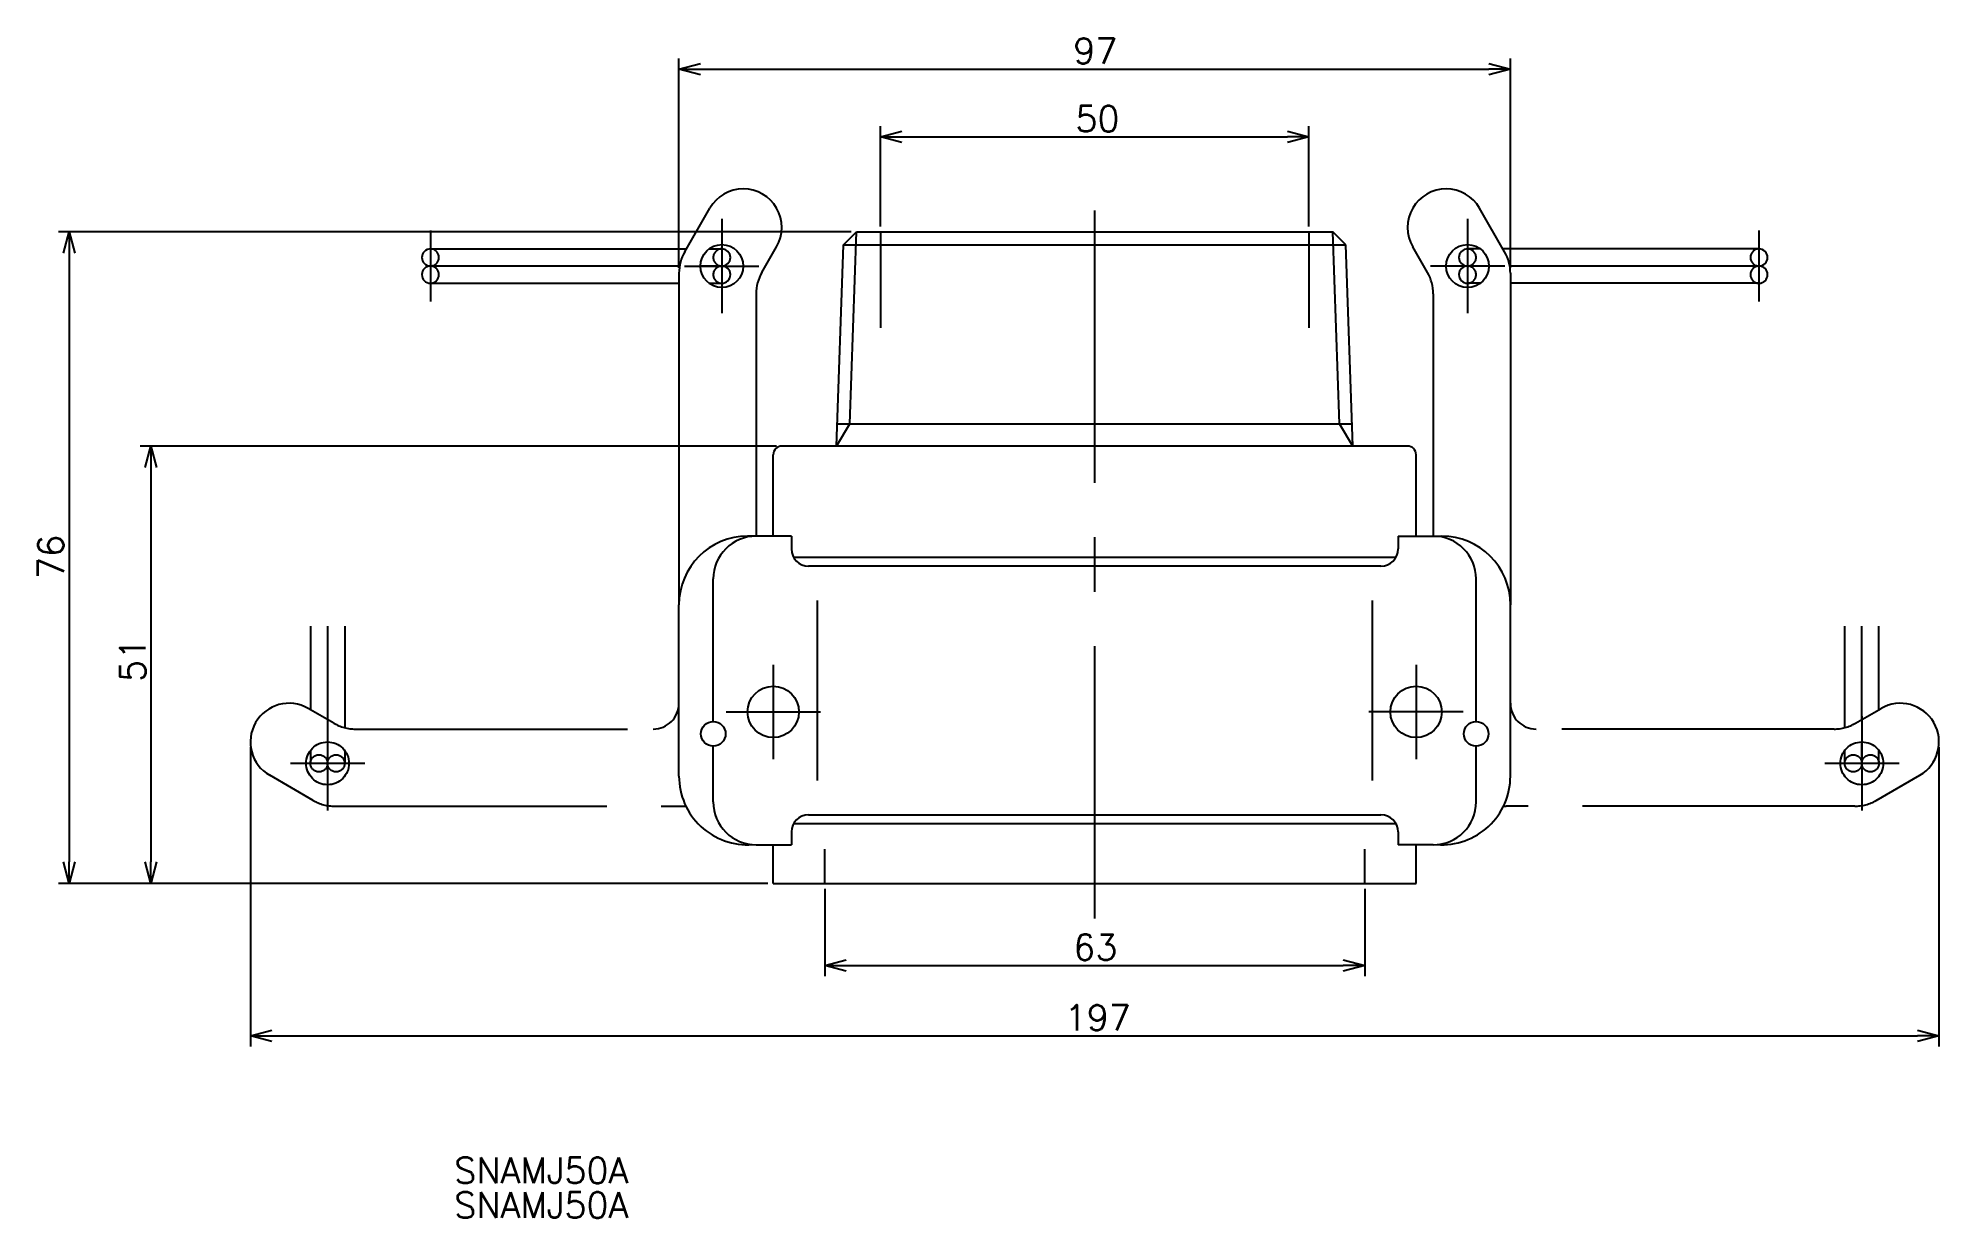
# Model space of a CAD drawing. Extents: x -123 to 98, y -39 to 99.
import ezdxf

# ---------------------------------------------------------------- set-up
doc = ezdxf.new("R2010")
doc.units = 0
doc.header["$PDMODE"] = 35
for name, pattern in [('CENTER', [50.8, 31.75, -6.35, 6.35, -6.35]), ('DASHED', [19.05, 12.7, -6.35]), ('PHANTOM', [63.5, 31.75, -6.35, 6.35, -6.35, 6.35, -6.35])]:
    doc.linetypes.add(name, pattern=pattern)
doc.layers.get('0').update_dxf_attribs({"linetype": 'CONTINUOUS'})
doc.layers.get('DEFPOINTS').update_dxf_attribs({"linetype": 'CONTINUOUS'})
doc.layers.add('CENTER', color=1, linetype='CENTER')
doc.styles.get("Standard").update_dxf_attribs({"font": 'txt.shx', "height": 3, "bigfont": 'bigfont.shx'})
doc.dimstyles.get("Standard").update_dxf_attribs({"dimtxt": 2.5, "dimasz": 2.5, "dimexe": 1.25, "dimexo": 0.625, "dimtad": 1, "dimcen": 2.5, "dimazin": 3, "dimtfac": 1, "dimtmove": 0, "dimatfit": 3})

# ---------------------------------------------------------------- blocks, each defined once
blk = doc.blocks.new('*U8')
at = {"color": 7, "linetype": 'CONTINUOUS'}
blk.add_text('SNAMJ50A', height=3, dxfattribs=at).set_placement((-74.72, -34.98))
blk = doc.blocks.new('*U9')
at = {"color": 7, "linetype": 'CONTINUOUS'}
blk.add_text('SNAMJ50A', height=3, dxfattribs=at).set_placement((-74.72, -39.02))
blk = doc.blocks.new('_OPEN30')
at = {"color": 0, "linetype": 'BYBLOCK'}
for p, q in [((-1, 0.268), (0, 0)), ((0, 0), (-1, -0.268)), ((0, 0), (-1, 0))]:
    blk.add_line(p, q, dxfattribs=at)
blk = doc.blocks.new('*U10')
at = {"color": 137, "linetype": 'CONTINUOUS'}
blk.add_text('97', height=3, dxfattribs=at).set_placement((-2.5, 95.59))
blk = doc.blocks.new('*D2')
at = {"color": 137, "linetype": 'CONTINUOUS'}
for p, q in [((-48.5, 71.79), (-48.5, 96.22)), ((48.5, 71.79), (48.5, 96.22)), ((-46, 94.97), (46, 94.97))]:
    blk.add_line(p, q, dxfattribs=at)
at = {"layer": 'DEFPOINTS', "color": 0, "linetype": 'CONTINUOUS'}
for p in [(48.5, 94.97), (-48.5, 71.17), (48.5, 71.17)]:
    blk.add_point(p, dxfattribs=at)
at = {"color": 7, "linetype": 'CONTINUOUS'}
blk.add_blockref('*U10', (0, 0), dxfattribs=at)
at = {"color": 137, "linetype": 'CONTINUOUS', "xscale": 2.5, "yscale": 2.5, "zscale": 2.5, "rotation": 180}
blk.add_blockref('_OPEN30', (-48.5, 94.97), dxfattribs=at)
at = {"color": 137, "linetype": 'CONTINUOUS', "xscale": 2.5, "yscale": 2.5, "zscale": 2.5}
blk.add_blockref('_OPEN30', (48.5, 94.97), dxfattribs=at)
blk = doc.blocks.new('*U11')
at = {"color": 137, "linetype": 'CONTINUOUS'}
blk.add_text('50', height=3, dxfattribs=at).set_placement((-2.25, 87.68))
blk = doc.blocks.new('*D3')
at = {"color": 137, "linetype": 'CONTINUOUS'}
for p, q in [((-25, 76.62), (-25, 88.31)), ((-22.5, 87.06), (22.5, 87.06)), ((25, 76.62), (25, 88.31))]:
    blk.add_line(p, q, dxfattribs=at)
at = {"layer": 'DEFPOINTS', "color": 0, "linetype": 'CONTINUOUS'}
for p in [(25, 87.06), (-25, 76), (25, 76)]:
    blk.add_point(p, dxfattribs=at)
at = {"color": 7, "linetype": 'CONTINUOUS'}
blk.add_blockref('*U11', (0, 0), dxfattribs=at)
at = {"color": 137, "linetype": 'CONTINUOUS', "xscale": 2.5, "yscale": 2.5, "zscale": 2.5, "rotation": 180}
blk.add_blockref('_OPEN30', (-25, 87.06), dxfattribs=at)
at = {"color": 137, "linetype": 'CONTINUOUS', "xscale": 2.5, "yscale": 2.5, "zscale": 2.5}
blk.add_blockref('_OPEN30', (25, 87.06), dxfattribs=at)
blk = doc.blocks.new('*U12')
at = {"color": 137, "linetype": 'CONTINUOUS'}
blk.add_text('76', height=3, rotation=90, dxfattribs=at).set_placement((-120.28, 35.5))
blk = doc.blocks.new('*D4')
at = {"color": 137, "linetype": 'CONTINUOUS'}
for p, q in [((-28.4, 76), (-120.9, 76)), ((-119.65, 73.5), (-119.65, 2.5)), ((-38.12, 0), (-120.9, 0))]:
    blk.add_line(p, q, dxfattribs=at)
at = {"layer": 'DEFPOINTS', "color": 0, "linetype": 'CONTINUOUS'}
for p in [(-27.77, 76), (-119.65, 0), (-37.5, 0)]:
    blk.add_point(p, dxfattribs=at)
at = {"color": 137, "linetype": 'CONTINUOUS', "xscale": 2.5, "yscale": 2.5, "zscale": 2.5}
for p, rotation in [((-119.65, 76), 90), ((-119.65, 0), 270)]:
    blk.add_blockref('_OPEN30', p, dxfattribs=dict(at, rotation=rotation))
at = {"color": 7, "linetype": 'CONTINUOUS'}
blk.add_blockref('*U12', (0, 0), dxfattribs=at)
blk = doc.blocks.new('*U13')
at = {"color": 137, "linetype": 'CONTINUOUS'}
blk.add_text('51', height=3, rotation=90, dxfattribs=at).set_placement((-110.74, 23.5))
blk = doc.blocks.new('*D5')
at = {"color": 137, "linetype": 'CONTINUOUS'}
for p, q in [((-37.12, 51), (-111.36, 51)), ((-110.11, 48.5), (-110.11, 2.5)), ((-38.12, 0), (-111.36, 0))]:
    blk.add_line(p, q, dxfattribs=at)
at = {"layer": 'DEFPOINTS', "color": 0, "linetype": 'CONTINUOUS'}
for p in [(-36.5, 51), (-110.11, 0), (-37.5, 0)]:
    blk.add_point(p, dxfattribs=at)
at = {"color": 137, "linetype": 'CONTINUOUS', "xscale": 2.5, "yscale": 2.5, "zscale": 2.5}
for p, rotation in [((-110.11, 51), 90), ((-110.11, 0), 270)]:
    blk.add_blockref('_OPEN30', p, dxfattribs=dict(at, rotation=rotation))
at = {"color": 7, "linetype": 'CONTINUOUS'}
blk.add_blockref('*U13', (0, 0), dxfattribs=at)
blk = doc.blocks.new('*U14')
at = {"color": 137, "linetype": 'CONTINUOUS'}
blk.add_text('63', height=3, dxfattribs=at).set_placement((-2.5, -8.95))
blk = doc.blocks.new('*D6')
at = {"color": 137, "linetype": 'CONTINUOUS'}
for p, q in [((-31.5, -0.62), (-31.5, -10.83)), ((31.5, -0.62), (31.5, -10.83)), ((-29, -9.58), (29, -9.58))]:
    blk.add_line(p, q, dxfattribs=at)
at = {"layer": 'DEFPOINTS', "color": 0, "linetype": 'CONTINUOUS'}
for p in [(-31.5, 0), (31.5, 0), (31.5, -9.58)]:
    blk.add_point(p, dxfattribs=at)
at = {"color": 7, "linetype": 'CONTINUOUS'}
blk.add_blockref('*U14', (0, 0), dxfattribs=at)
at = {"color": 137, "linetype": 'CONTINUOUS', "xscale": 2.5, "yscale": 2.5, "zscale": 2.5, "rotation": 180}
blk.add_blockref('_OPEN30', (-31.5, -9.58), dxfattribs=at)
at = {"color": 137, "linetype": 'CONTINUOUS', "xscale": 2.5, "yscale": 2.5, "zscale": 2.5}
blk.add_blockref('_OPEN30', (31.5, -9.58), dxfattribs=at)
blk = doc.blocks.new('*U15')
at = {"color": 137, "linetype": 'CONTINUOUS'}
blk.add_text('197', height=3, dxfattribs=at).set_placement((-3.5, -17.16))
blk = doc.blocks.new('*D7')
at = {"color": 137, "linetype": 'CONTINUOUS'}
for p, q in [((-98.5, 15.88), (-98.5, -19.03)), ((98.5, 15.88), (98.5, -19.03)), ((-96, -17.78), (96, -17.78))]:
    blk.add_line(p, q, dxfattribs=at)
at = {"layer": 'DEFPOINTS', "color": 0, "linetype": 'CONTINUOUS'}
for p in [(-98.5, 16.5), (98.5, 16.5), (98.5, -17.78)]:
    blk.add_point(p, dxfattribs=at)
at = {"color": 7, "linetype": 'CONTINUOUS'}
blk.add_blockref('*U15', (0, 0), dxfattribs=at)
at = {"color": 137, "linetype": 'CONTINUOUS', "xscale": 2.5, "yscale": 2.5, "zscale": 2.5, "rotation": 180}
blk.add_blockref('_OPEN30', (-98.5, -17.78), dxfattribs=at)
at = {"color": 137, "linetype": 'CONTINUOUS', "xscale": 2.5, "yscale": 2.5, "zscale": 2.5}
blk.add_blockref('_OPEN30', (98.5, -17.78), dxfattribs=at)

msp = doc.modelspace()

# ---------------------------------------------------------------- linework, layer by layer
at = {"color": 7, "linetype": 'CONTINUOUS'}
for p, q in [((-47.83, 73.67), (-44.897, 78.75)), ((47.83, 73.67), (44.897, 78.75)), ((-29.306, 74.467), (-27.773, 76)), ((-27.773, 76), (27.773, 76)), ((29.306, 74.467), (27.773, 76)), ((-77.5, 74), (-47.64, 74)), ((-45, 74), (-43.5, 74)), ((-38.83, 71.258), (-37.103, 74.25)), ((-30.125, 51), (-29.306, 74.467)), ((-29.306, 74.467), (29.306, 74.467)), ((30.125, 51), (29.306, 74.467)), ((38.83, 71.258), (37.103, 74.25)), ((45, 74), (43.5, 74)), ((77.5, 74), (47.64, 74)), ((-48.431, 72), (-77.5, 72)), ((-48.5, 71.17), (-48.5, 32.5)), ((-43.5, 72), (-46, 72)), ((46, 72), (43.5, 72)), ((77.5, 72), (48.431, 72)), ((48.5, 71.17), (48.5, 32.5)), ((-77.5, 70), (-48.5, 70)), ((-45, 70), (-43.5, 70)), ((-39.5, 68.758), (-39.5, 40.5)), ((39.5, 68.758), (39.5, 40.5)), ((45, 70), (43.5, 70)), ((77.5, 70), (48.5, 70)), ((-30.035, 53.599), (30.035, 53.599)), ((-37.5, 40.5), (-37.5, 50)), ((36.5, 51), (-36.5, 51)), ((37.5, 40.5), (37.5, 50)), ((-35.389, 40.5), (-40.5, 40.5)), ((-35.389, 40.5), (-35.389, 39)), ((35.389, 40.5), (35.389, 39)), ((35.389, 40.5), (40.5, 40.5)), ((35.121, 38), (-35.121, 38)), ((-44.5, 18.881), (-44.5, 35.5)), ((33.389, 37), (-33.389, 37)), ((44.5, 18.881), (44.5, 35.5)), ((-48.5, 12.5), (-48.5, 32.5)), ((-32.389, 33), (-32.389, 12)), ((32.389, 33), (32.389, 12)), ((48.5, 12.5), (48.5, 32.5)), ((-44.5, 9.5), (-44.5, 16.003)), ((44.5, 9.5), (44.5, 16.003)), ((-35.121, 7), (35.121, 7)), ((-33.389, 8), (33.389, 8)), ((-39.5, 4.5), (-35.389, 4.5)), ((-37.5, 0), (-37.5, 4.5)), ((-35.389, 6), (-35.389, 4.5)), ((35.389, 6), (35.389, 4.5)), ((39.5, 4.5), (35.389, 4.5)), ((37.5, 0), (37.5, 4.5)), ((-37.5, 0), (37.5, 0))]:
    msp.add_line(p, q, dxfattribs=at)
at = {"color": 3, "linetype": 'CONTINUOUS'}
for p, q in [((-28.556, 53.599), (-27.773, 76)), ((28.556, 53.599), (27.773, 76)), ((-30.125, 51), (-28.556, 53.599)), ((30.125, 51), (28.556, 53.599))]:
    msp.add_line(p, q, dxfattribs=at)
at = {"color": 3, "linetype": 'DASHED'}
for p, q in [((-25, 76), (-25, 64.8)), ((25, 76), (25, 64.8)), ((-31.5, 0), (-31.5, 4)), ((31.5, 0), (31.5, 4))]:
    msp.add_line(p, q, dxfattribs=at)
at = {"color": 3, "linetype": 'PHANTOM'}
for p, q in [((-91.5, 30), (-91.5, 20.253)), ((-89.5, 30), (-89.5, 19.098)), ((-87.5, 30), (-87.5, 18.157)), ((87.5, 18.157), (87.5, 30)), ((89.5, 19.098), (89.5, 30)), ((91.5, 20.253), (91.5, 30)), ((-88.758, 18.67), (-91.75, 20.397)), ((88.758, 18.67), (91.75, 20.397)), ((-89.5, 19.5), (-89.5, 8.5)), ((-86.258, 18), (-51.5, 18)), ((86.258, 18), (51.5, 18)), ((89.5, 19.5), (89.5, 8.5)), ((-89.5, 16.5), (-89.5, 14)), ((89.5, 14), (89.5, 16.5)), ((-85.164, 14), (-93.836, 14)), ((-91.5, 15.5), (-91.5, 14)), ((-87.5, 15.5), (-87.5, 14)), ((93.836, 14), (85.164, 14)), ((87.5, 14), (87.5, 15.5)), ((91.5, 14), (91.5, 15.5)), ((-91.17, 9.67), (-96.25, 12.603)), ((91.17, 9.67), (96.25, 12.603)), ((-88.67, 9), (-48, 9)), ((88.67, 9), (48, 9))]:
    msp.add_line(p, q, dxfattribs=at)
at = {"color": 7, "linetype": 'CONTINUOUS'}
for centre, radius in [((-43.5, 72), 2.5), ((43.5, 72), 2.5), ((-37.5, 20), 3), ((37.5, 20), 3), ((-44.5, 17.442), 1.439), ((44.5, 17.442), 1.439)]:
    msp.add_circle(centre, radius, dxfattribs=at)
at = {"color": 3, "linetype": 'PHANTOM'}
for centre, radius in [((-89.5, 14), 2.5), ((89.5, 14), 2.5), ((-90.5, 14), 1), ((-88.5, 14), 1), ((88.5, 14), 1), ((90.5, 14), 1)]:
    msp.add_circle(centre, radius, dxfattribs=at)
at = {"color": 7, "linetype": 'CONTINUOUS'}
for centre, radius, start, end in [((-41, 76.5), 4.5, 330, 150), ((41, 76.5), 4.5, 30, 210), ((-77.5, 73), 1, 90, 270), ((-43.5, 71.17), 5, 150, 180), ((-43.5, 73), 1, 270, 90), ((43.5, 73), 1, 90, 270), ((43.5, 71.17), 5, 0, 30), ((77.5, 73), 1, 270, 90), ((-77.5, 71), 1, 90, 270), ((-43.5, 71), 1, 270, 90), ((-34.5, 68.758), 5, 150, 180), ((34.5, 68.758), 5, 0, 30), ((43.5, 71), 1, 90, 270), ((77.5, 71), 1, 270, 90), ((-36.5, 50), 1, 90, 180), ((36.5, 50), 1, 0, 90), ((-40.5, 32.5), 8, 90, 180), ((-39.5, 35.5), 5, 90, 180), ((39.5, 35.5), 5, 0, 90), ((40.5, 32.5), 8, 0, 90), ((-33.389, 39), 2, 180, 270), ((33.389, 39), 2, 270, 360), ((-40.5, 12.5), 8, 180, 274.00373), ((40.5, 12.5), 8, 265.99627, 0), ((-39.5, 9.5), 5, 180, 270), ((39.5, 9.5), 5, 270, 0), ((-33.389, 6), 2, 90, 180), ((33.389, 6), 2, 0, 90)]:
    msp.add_arc(centre, radius, start, end, dxfattribs=at)
at = {"color": 3, "linetype": 'DASHED'}
for centre, start, end in [((-77.5, 73), 270, 90), ((-43.5, 73), 90, 270), ((43.5, 73), 270, 90), ((77.5, 73), 90, 270), ((-77.5, 71), 270, 90), ((-43.5, 71), 90, 270), ((43.5, 71), 270, 90), ((77.5, 71), 90, 270)]:
    msp.add_arc(centre, 1, start, end, dxfattribs=at)
at = {"color": 3, "linetype": 'PHANTOM'}
for centre, radius, start, end in [((-94, 16.5), 4.5, 60, 240), ((-51.5, 21), 3, 270, 0), ((51.5, 21), 3, 180, 270), ((94, 16.5), 4.5, 300, 120), ((-86.258, 23), 5, 240, 270), ((86.258, 23), 5, 270, 300), ((-88.67, 14), 5, 240, 270), ((-48, 24), 15, 270, 271.16413), ((48, 24), 15, 268.83587, 270), ((88.67, 14), 5, 270, 300)]:
    msp.add_arc(centre, radius, start, end, dxfattribs=at)
at = {"layer": 'CENTER', "color": 1, "linetype": 'CENTER'}
for p, q in [((0, -4.09), (0, 80.231)), ((-77.5, 76.143), (-77.5, 67.857)), ((-43.5, 77.5), (-43.5, 66.5)), ((43.5, 77.5), (43.5, 66.5)), ((77.5, 76.143), (77.5, 67.857)), ((-47.836, 72), (-39.164, 72)), ((47.836, 72), (39.164, 72)), ((-37.5, 25.5), (-37.5, 14.5)), ((37.5, 25.5), (37.5, 14.5)), ((-43, 20), (-32, 20)), ((43, 20), (32, 20))]:
    msp.add_line(p, q, dxfattribs=at)

# ---------------------------------------------------------------- block references
at = {"color": 7, "linetype": 'CONTINUOUS'}
for name in ['*U8', '*U9']:
    msp.add_blockref(name, (0, 0), dxfattribs=at)

# ---------------------------------------------------------------- dimensions: what is measured, and where the dimension line sits
for base, p1, p2, picture, middle in [((48.5, 94.969), (-48.5, 71.17), (48.5, 71.17), '*D2', (0, 97.094)), ((25, 87.057), (-25, 76), (25, 76), '*D3', (0, 89.182)), ((98.5, -17.78), (-98.5, 16.5), (98.5, 16.5), '*D7', (0, -15.655)), ((31.5, -9.579), (-31.5, 0), (31.5, 0), '*D6', (0, -7.454))]:
    dim = msp.add_linear_dim(base=base, p1=p1, p2=p2, dimstyle='Standard', dxfattribs=at)
    dim.commit()
    dim.dimension.update_dxf_attribs({"geometry": picture, "text_midpoint": middle})
for base, p1, picture, middle in [((-119.652, 0), (-27.773, 76), '*D4', (-121.777, 38)), ((-110.111, 0), (-36.5, 51), '*D5', (-112.236, 25.5))]:
    dim = msp.add_linear_dim(base=base, p1=p1, p2=(-37.5, 0), angle=90, dimstyle='Standard', dxfattribs=at)
    dim.commit()
    dim.dimension.update_dxf_attribs({"geometry": picture, "text_midpoint": middle})

doc.saveas('drawing.dxf')
